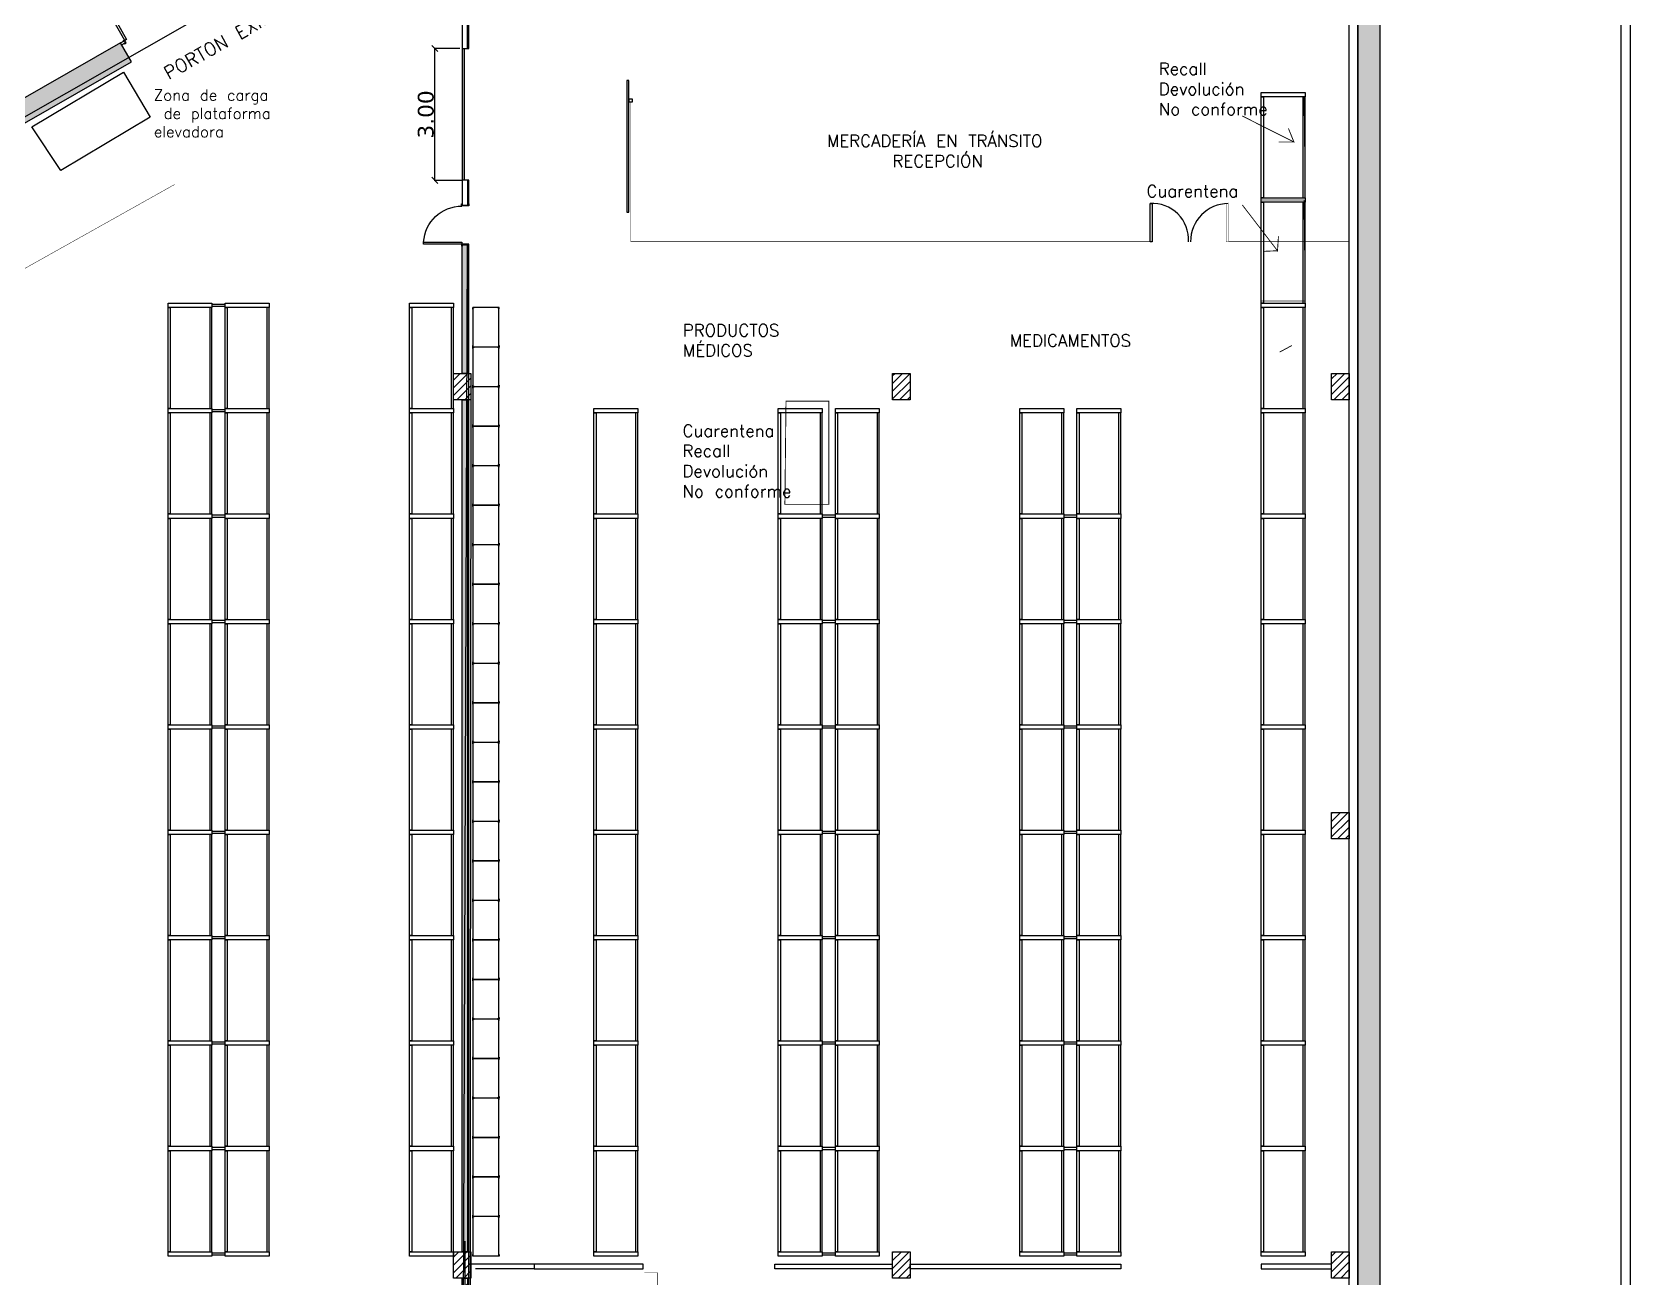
# Model space of a CAD drawing. Header units: millimetres. Extents: x 403 to 619, y 594 to 709.
# Drawn here: x 462.98 to 499.38, y 634.62 to 663 of the extents above; entities that cross this region are included whole.
import ezdxf

# ---------------------------------------------------------------- set-up
doc = ezdxf.new("R2010")
doc.units = ezdxf.units.MM
for name, color, linetype in [('BASTIDOR', 5, 'Continuous'), ('Carpinterias', 5, 'Continuous'), ('COTAS', 6, 'Continuous'), ('Hatch', 252, 'Continuous'), ('Hatch ANMAT', 252, 'Continuous'), ('HATCH MINISTERIO', 252, 'Continuous'), ('LARGUERO', 30, 'Continuous'), ('Parantes', 1, 'Continuous'), ('PUNTERA', 252, 'Continuous'), ('Rejas', 3, 'Continuous'), ('Texto ANMAT', 141, 'Continuous'), ('UB', 1, 'Continuous')]:
    doc.layers.add(name, color=color, linetype=linetype)
doc.layers.add('Muros', color=1, linetype='Continuous', lineweight=25)
doc.styles.add('ARIAL', font='verdana.ttf')
doc.styles.get("Standard").update_dxf_attribs({"font": 'txt.shx'})
doc.dimstyles.new('200', dxfattribs={"dimscale": 0.2, "dimtxt": 1.8, "dimasz": 0.7, "dimexe": 0, "dimexo": 0.1, "dimgap": 0.08, "dimtad": 1, "dimzin": 5, "dimdsep": 46, "dimtxsty": 'ARIAL', "dimblk": 'OBLIQUE', "dimcen": -0.2, "dimdle": 0.05, "dimclrd": 1, "dimclre": 252, "dimclrt": 1, "dimadec": 3, "dimazin": 0, "dimtfac": 1, "dimtix": 1, "dimtmove": 2, "dimatfit": 3, "dimldrblk": 'NONE', "dimfxl": 0, "dimtolj": 1, "dimtzin": 5, "dimlwd": -1, "dimarcsym": 0})

# ---------------------------------------------------------------- blocks, each defined once
blk = doc.blocks.new('A$C3E6B7836')
h = blk.add_hatch()
h.set_pattern_fill('ANSI31', color=256, style=0)
h.set_pattern_definition([(45, (-13.37838, -34.88476), (-0.08838835, 0.08838835), [])])
h.paths.add_polyline_path([(-0.2, -0.3), (-0.2, 0.3), (0.2, 0.3), (0.2, -0.3)])
blk.add_lwpolyline([(-0.2, -0.3), (-0.2, 0.3), (0.2, 0.3), (0.2, -0.3), (-0.2, -0.3)])
blk = doc.blocks.new('A$C66EF1AA0')
at = {"color": 1}
for points in [[(-0.01, 0), (-0.01, 0.87), (-0.06, 0.87), (-0.06, 0), (-0.01, 0)], [(-0.9, -0.15), (-0.93, -0.15), (-0.93, -0.16), (-0.89, -0.16), (-0.89, 0.01), (-0.93, 0.01), (-0.93, 0), (-0.9, 0), (-0.9, -0.15)], [(0, -0.15), (0.03, -0.15), (0.03, -0.16), (-0.01, -0.16), (-0.01, 0.01), (0.03, 0.01), (0.03, 0), (0, 0), (0, -0.15)]]:
    blk.add_lwpolyline(points, dxfattribs=at)
blk.add_arc((-0.01, 0), 0.871, 93.2892, 180, dxfattribs=at)
blk = doc.blocks.new('A$C258F5DB7')
at = {"color": 1}
for points in [[(-0.9, 0), (-0.93, 0), (-0.93, 0.01), (-0.89, 0.01), (-0.89, -0.06), (-0.93, -0.06), (-0.93, -0.05), (-0.9, -0.05), (-0.9, 0)], [(0, 0), (0.03, 0), (0.03, 0.01), (-0.01, 0.01), (-0.01, -0.06), (0.03, -0.06), (0.03, -0.05), (0, -0.05), (0, 0)], [(-0.01, -0.05), (-0.01, -0.92), (-0.06, -0.92), (-0.06, -0.05), (-0.01, -0.05)]]:
    blk.add_lwpolyline(points, dxfattribs=at)
blk.add_arc((-0.01, -0.05), 0.871, 180, 266.7108, dxfattribs=at)
blk = doc.blocks.new('A$C158D03BC')
at = {"layer": 'Parantes'}
for points in [[(0, 0.9), (0.0335, 0.9), (0.0335, 0.898), (0.002, 0.898), (0.002, 0.8675), (0, 0.8675), (0, 0.9)], [(0.6, 0.9), (0.6, 0.8665), (0.598, 0.8665), (0.598, 0.898), (0.5675, 0.898), (0.5675, 0.9), (0.6, 0.9)], [(0, 0), (0.0335, 0), (0.0335, 0.002), (0.002, 0.002), (0.002, 0.0325), (0, 0.0325), (0, 0)], [(0.6, 0), (0.6, 0.0335), (0.598, 0.0335), (0.598, 0.002), (0.5675, 0.002), (0.5675, 0), (0.6, 0)]]:
    blk.add_lwpolyline(points, dxfattribs=at)
blk = doc.blocks.new('_OBLIQUE')
at = {"color": 0, "linetype": 'ByBlock', "ltscale": 0.05}
blk.add_line((-0.5, -0.5), (0.5, 0.5), dxfattribs=at)
blk = doc.blocks.new('*D87')
at = {"layer": 'COTAS', "color": 252, "lineweight": -2}
for p, q in [((445.256214, 635.903464), (445.256214, 634.422977)), ((472.836214, 635.463464), (472.836214, 634.422977))]:
    blk.add_line(p, q, dxfattribs=at)
at = {"layer": 'COTAS', "color": 1}
blk.add_line((445.246214, 634.422977), (472.846214, 634.422977), dxfattribs=at)
at = {"layer": 'Defpoints', "color": 0}
for p in [(445.256214, 635.923464), (472.836214, 635.483464), (472.836214, 634.422977)]:
    blk.add_point(p, dxfattribs=at)
at = {"layer": 'COTAS', "color": 1, "xscale": 0.14, "yscale": 0.14, "zscale": 0.14, "rotation": 180}
blk.add_blockref('_OBLIQUE', (445.256214, 634.422977), dxfattribs=at)
at = {"layer": 'COTAS', "color": 1, "xscale": 0.14, "yscale": 0.14, "zscale": 0.14}
blk.add_blockref('_OBLIQUE', (472.836214, 634.422977), dxfattribs=at)
at = {"layer": 'COTAS', "color": 1, "insert": (458.594223, 634.190968), "char_height": 0.36, "attachment_point": 5, "style": 'ARIAL'}
blk.add_mtext('\\A1;27.58', dxfattribs=at)
blk = doc.blocks.new('_None')
blk = doc.blocks.new('*D96')
at = {"layer": 'COTAS', "color": 1}
blk.add_line((472.152076, 659.606676), (472.152076, 662.630915), dxfattribs=at)
at = {"layer": 'COTAS', "color": 252, "lineweight": -2}
for p, q in [((472.721214, 662.620915), (472.152076, 662.620915)), ((472.756214, 659.616676), (472.152076, 659.616676))]:
    blk.add_line(p, q, dxfattribs=at)
at = {"layer": 'Defpoints', "color": 0}
for p in [(472.152076, 662.620915), (472.741214, 662.620915), (472.776214, 659.616676)]:
    blk.add_point(p, dxfattribs=at)
at = {"layer": 'COTAS', "color": 1, "xscale": 0.14, "yscale": 0.14, "zscale": 0.14}
for p, rotation in [((472.152076, 662.620915), 90), ((472.152076, 659.616676), 270)]:
    blk.add_blockref('_OBLIQUE', p, dxfattribs=dict(at, rotation=rotation))
at = {"layer": 'COTAS', "color": 1, "insert": (471.948516, 661.118796), "char_height": 0.36, "attachment_point": 5, "rotation": 90, "style": 'ARIAL'}
blk.add_mtext('\\A1;3.00', dxfattribs=at)

msp = doc.modelspace()

# ---------------------------------------------------------------- hatches: boundary and pattern name
at = {"layer": 'Hatch'}
h = msp.add_hatch(color=256, dxfattribs=at)
h.dxf.hatch_style = 1
h.paths.add_polyline_path([(490.276214, 603.920915), (490.276214, 604.420915), (493.176214, 604.420915), (493.176214, 672.520915), (490.559903, 672.520915), (490.559903, 673.020915), (493.676214, 673.020915), (493.676214, 603.920915)])
at = {"layer": 'HATCH MINISTERIO', "ltscale": 0.01}
msp.add_hatch(color=256, dxfattribs=at).paths.add_polyline_path([(472.776214, 662.620915), (472.826214, 662.620915), (472.826214, 659.620915), (472.776214, 659.620915)])
at = {"layer": 'Muros'}
for points in [[(472.776214, 655.220915), (472.776214, 658.120915), (472.896214, 658.120915), (472.896214, 655.220915)], [(472.776214, 635.220915), (472.776214, 654.620915), (472.896214, 654.620915), (472.896214, 635.220915)]]:
    msp.add_hatch(color=256, dxfattribs=at).paths.add_polyline_path(points)
at = {"layer": 'PUNTERA'}
h = msp.add_hatch(color=252, dxfattribs=at)
h.dxf.hatch_style = 1
h.paths.add_polyline_path([(434.676214, 634.920915), (434.676214, 644.803393), (465.242101, 662.314786), (464.993686, 662.748392), (434.576214, 645.322026), (434.576214, 634.920915)])

# ---------------------------------------------------------------- linework, layer by layer
at = {"color": 2}
for p, q in [((499.376214, 693.333486), (499.376214, 594.220915)), ((499.176214, 594.420915), (499.176214, 692.990915))]:
    msp.add_line(p, q, dxfattribs=at)
for p, q in [((464.993686, 662.748392), (465.089476, 662.802467)), ((465.018265, 662.70485), (465.114056, 662.758926))]:
    msp.add_line(p, q)
at = {"color": 1}
msp.add_line((492.776214, 634.620915), (492.576214, 634.620915), dxfattribs=at)
for points in [[(490.559903, 673.020915), (493.676214, 673.020915), (493.676214, 603.920915), (490.276214, 603.920915), (490.276214, 604.420915)], [(490.276214, 603.920915), (490.276214, 604.420915), (493.176214, 604.420915), (493.176214, 672.520915), (490.559903, 672.520915), (490.559903, 673.020915), (493.676214, 673.020915), (493.676214, 603.920915), (490.276214, 603.920915), (490.276214, 604.420915)], [(493.176214, 672.520915), (493.176214, 604.420915), (490.276214, 604.420915), (490.276214, 604.620915), (492.976214, 604.620915), (492.976214, 672.320915)], [(434.676214, 634.920915), (434.676214, 644.803393), (465.242101, 662.314786), (464.996435, 662.749967), (434.576214, 645.322026), (434.576214, 634.920915)], [(474.421813, 634.93296), (472.976214, 634.93296), (472.976214, 634.83296)], [(474.421813, 634.83296), (473.076214, 634.83296)], [(474.414375, 634.83296), (476.895267, 634.833052), (476.895267, 634.933052), (474.414375, 634.93296)], [(474.421813, 634.83296), (474.421813, 634.93296)], [(482.576214, 634.83296), (479.895271, 634.83296), (479.895271, 634.93296), (482.576214, 634.93296)], [(487.776214, 634.83296), (482.976214, 634.83296), (482.976214, 634.93296), (487.776214, 634.93296)], [(482.976214, 634.83296), (482.976214, 634.93296)], [(487.776214, 634.93296), (487.776214, 634.83296)], [(490.976214, 634.83296), (492.576214, 634.83296), (492.576214, 634.93296), (490.976214, 634.93296)], [(490.976214, 634.93296), (490.976214, 634.83296)]]:
    msp.add_lwpolyline(points)
for points in [[(434.676214, 634.920915), (434.676214, 644.803393), (465.242101, 662.314786), (464.993686, 662.748392), (434.576214, 645.322026), (434.576214, 634.920915)], [(488.494778, 658.220915), (488.444778, 658.220915), (488.444778, 659.090915), (488.494778, 659.090915)]]:
    msp.add_lwpolyline(points, close=True)
msp.add_lwpolyline([(462.976214, 660.839765), (465.05778, 662.08123), (465.667134, 661.059527), (463.636377, 659.838633), (462.976214, 660.839765)], dxfattribs=at)
at = {"ltscale": 0.01, "const_width": 0.02}
for points in [[(490.542946, 661.083548), (491.720344, 660.490843), (491.596448, 660.798607)], [(491.720344, 660.490843), (491.36955, 660.490843)], [(490.542946, 659.06054), (491.346155, 658.01535), (491.368197, 658.346383)], [(491.346155, 658.01535), (491.030223, 658.000637)], [(491.675904, 655.858599), (491.397705, 655.708153)]]:
    msp.add_lwpolyline(points, dxfattribs=at)
at = {"layer": 'BASTIDOR'}
for points in [[(491.976214, 661.620915), (491.976214, 661.520915), (490.976214, 661.520915), (490.976214, 661.620915)], [(491.976214, 661.620915), (491.976214, 661.520915), (490.976214, 661.520915), (490.976214, 661.620915)], [(491.976214, 661.620915), (491.976214, 661.520915), (490.976214, 661.520915), (490.976214, 661.620915)], [(491.976214, 659.220915), (491.976214, 659.120915), (490.976214, 659.120915), (490.976214, 659.220915)], [(467.076214, 656.820915), (467.076214, 656.720915), (466.076214, 656.720915), (466.076214, 656.820915)], [(468.376214, 656.820915), (468.376214, 656.720915), (467.376214, 656.720915), (467.376214, 656.820915)], [(472.576214, 656.820915), (472.576214, 656.720915), (471.576214, 656.720915), (471.576214, 656.820915)], [(491.976214, 656.820915), (491.976214, 656.720915), (490.976214, 656.720915), (490.976214, 656.820915)], [(467.076214, 654.420915), (467.076214, 654.320915), (466.076214, 654.320915), (466.076214, 654.420915)], [(468.376214, 654.420915), (468.376214, 654.320915), (467.376214, 654.320915), (467.376214, 654.420915)], [(472.576214, 654.420915), (472.576214, 654.320915), (471.576214, 654.320915), (471.576214, 654.420915)], [(472.576214, 654.420915), (472.576214, 654.320915), (471.576214, 654.320915), (471.576214, 654.420915)], [(476.776214, 654.420915), (476.776214, 654.320915), (475.776214, 654.320915), (475.776214, 654.420915)], [(476.776214, 654.420915), (476.776214, 654.320915), (475.776214, 654.320915), (475.776214, 654.420915)], [(476.776214, 654.420915), (476.776214, 654.320915), (475.776214, 654.320915), (475.776214, 654.420915)], [(480.976214, 654.420915), (480.976214, 654.320915), (479.976214, 654.320915), (479.976214, 654.420915)], [(480.976214, 654.420915), (480.976214, 654.320915), (479.976214, 654.320915), (479.976214, 654.420915)], [(480.976214, 654.420915), (480.976214, 654.320915), (479.976214, 654.320915), (479.976214, 654.420915)], [(482.276214, 654.420915), (482.276214, 654.320915), (481.276214, 654.320915), (481.276214, 654.420915)], [(482.276214, 654.420915), (482.276214, 654.320915), (481.276214, 654.320915), (481.276214, 654.420915)], [(482.276214, 654.420915), (482.276214, 654.320915), (481.276214, 654.320915), (481.276214, 654.420915)], [(486.476214, 654.420915), (486.476214, 654.320915), (485.476214, 654.320915), (485.476214, 654.420915)], [(486.476214, 654.420915), (486.476214, 654.320915), (485.476214, 654.320915), (485.476214, 654.420915)], [(486.476214, 654.420915), (486.476214, 654.320915), (485.476214, 654.320915), (485.476214, 654.420915)], [(487.776214, 654.420915), (487.776214, 654.320915), (486.776214, 654.320915), (486.776214, 654.420915)], [(487.776214, 654.420915), (487.776214, 654.320915), (486.776214, 654.320915), (486.776214, 654.420915)], [(487.776214, 654.420915), (487.776214, 654.320915), (486.776214, 654.320915), (486.776214, 654.420915)], [(491.976214, 654.420915), (491.976214, 654.320915), (490.976214, 654.320915), (490.976214, 654.420915)], [(491.976214, 654.420915), (491.976214, 654.320915), (490.976214, 654.320915), (490.976214, 654.420915)], [(491.976214, 654.420915), (491.976214, 654.320915), (490.976214, 654.320915), (490.976214, 654.420915)], [(491.976214, 654.420915), (491.976214, 654.320915), (490.976214, 654.320915), (490.976214, 654.420915)], [(467.076214, 652.020915), (467.076214, 651.920915), (466.076214, 651.920915), (466.076214, 652.020915)], [(468.376214, 652.020915), (468.376214, 651.920915), (467.376214, 651.920915), (467.376214, 652.020915)], [(472.576214, 652.020915), (472.576214, 651.920915), (471.576214, 651.920915), (471.576214, 652.020915)], [(476.776214, 652.020915), (476.776214, 651.920915), (475.776214, 651.920915), (475.776214, 652.020915)], [(480.976214, 652.020915), (480.976214, 651.920915), (479.976214, 651.920915), (479.976214, 652.020915)], [(482.276214, 652.020915), (482.276214, 651.920915), (481.276214, 651.920915), (481.276214, 652.020915)], [(486.476214, 652.020915), (486.476214, 651.920915), (485.476214, 651.920915), (485.476214, 652.020915)], [(487.776214, 652.020915), (487.776214, 651.920915), (486.776214, 651.920915), (486.776214, 652.020915)], [(491.976214, 652.020915), (491.976214, 651.920915), (490.976214, 651.920915), (490.976214, 652.020915)], [(467.076214, 649.620915), (467.076214, 649.520915), (466.076214, 649.520915), (466.076214, 649.620915)], [(468.376214, 649.620915), (468.376214, 649.520915), (467.376214, 649.520915), (467.376214, 649.620915)], [(472.576214, 649.620915), (472.576214, 649.520915), (471.576214, 649.520915), (471.576214, 649.620915)], [(476.776214, 649.620915), (476.776214, 649.520915), (475.776214, 649.520915), (475.776214, 649.620915)], [(480.976214, 649.620915), (480.976214, 649.520915), (479.976214, 649.520915), (479.976214, 649.620915)], [(482.276214, 649.620915), (482.276214, 649.520915), (481.276214, 649.520915), (481.276214, 649.620915)], [(486.476214, 649.620915), (486.476214, 649.520915), (485.476214, 649.520915), (485.476214, 649.620915)], [(487.776214, 649.620915), (487.776214, 649.520915), (486.776214, 649.520915), (486.776214, 649.620915)], [(491.976214, 649.620915), (491.976214, 649.520915), (490.976214, 649.520915), (490.976214, 649.620915)], [(467.076214, 647.220915), (467.076214, 647.120915), (466.076214, 647.120915), (466.076214, 647.220915)], [(468.376214, 647.220915), (468.376214, 647.120915), (467.376214, 647.120915), (467.376214, 647.220915)], [(472.576214, 647.220915), (472.576214, 647.120915), (471.576214, 647.120915), (471.576214, 647.220915)], [(476.776214, 647.220915), (476.776214, 647.120915), (475.776214, 647.120915), (475.776214, 647.220915)], [(480.976214, 647.220915), (480.976214, 647.120915), (479.976214, 647.120915), (479.976214, 647.220915)], [(482.276214, 647.220915), (482.276214, 647.120915), (481.276214, 647.120915), (481.276214, 647.220915)], [(486.476214, 647.220915), (486.476214, 647.120915), (485.476214, 647.120915), (485.476214, 647.220915)], [(487.776214, 647.220915), (487.776214, 647.120915), (486.776214, 647.120915), (486.776214, 647.220915)], [(491.976214, 647.220915), (491.976214, 647.120915), (490.976214, 647.120915), (490.976214, 647.220915)], [(467.076214, 644.820915), (467.076214, 644.720915), (466.076214, 644.720915), (466.076214, 644.820915)], [(468.376214, 644.820915), (468.376214, 644.720915), (467.376214, 644.720915), (467.376214, 644.820915)], [(472.576214, 644.820915), (472.576214, 644.720915), (471.576214, 644.720915), (471.576214, 644.820915)], [(476.776214, 644.820915), (476.776214, 644.720915), (475.776214, 644.720915), (475.776214, 644.820915)], [(480.976214, 644.820915), (480.976214, 644.720915), (479.976214, 644.720915), (479.976214, 644.820915)], [(482.276214, 644.820915), (482.276214, 644.720915), (481.276214, 644.720915), (481.276214, 644.820915)], [(486.476214, 644.820915), (486.476214, 644.720915), (485.476214, 644.720915), (485.476214, 644.820915)], [(487.776214, 644.820915), (487.776214, 644.720915), (486.776214, 644.720915), (486.776214, 644.820915)], [(491.976214, 644.820915), (491.976214, 644.720915), (490.976214, 644.720915), (490.976214, 644.820915)], [(467.076214, 642.420915), (467.076214, 642.320915), (466.076214, 642.320915), (466.076214, 642.420915)], [(468.376214, 642.420915), (468.376214, 642.320915), (467.376214, 642.320915), (467.376214, 642.420915)], [(472.576214, 642.420915), (472.576214, 642.320915), (471.576214, 642.320915), (471.576214, 642.420915)], [(476.776214, 642.420915), (476.776214, 642.320915), (475.776214, 642.320915), (475.776214, 642.420915)], [(480.976214, 642.420915), (480.976214, 642.320915), (479.976214, 642.320915), (479.976214, 642.420915)], [(482.276214, 642.420915), (482.276214, 642.320915), (481.276214, 642.320915), (481.276214, 642.420915)], [(486.476214, 642.420915), (486.476214, 642.320915), (485.476214, 642.320915), (485.476214, 642.420915)], [(487.776214, 642.420915), (487.776214, 642.320915), (486.776214, 642.320915), (486.776214, 642.420915)], [(491.976214, 642.420915), (491.976214, 642.320915), (490.976214, 642.320915), (490.976214, 642.420915)], [(467.076214, 640.020915), (467.076214, 639.920915), (466.076214, 639.920915), (466.076214, 640.020915)], [(468.376214, 640.020915), (468.376214, 639.920915), (467.376214, 639.920915), (467.376214, 640.020915)], [(472.576214, 640.020915), (472.576214, 639.920915), (471.576214, 639.920915), (471.576214, 640.020915)], [(476.776214, 640.020915), (476.776214, 639.920915), (475.776214, 639.920915), (475.776214, 640.020915)], [(480.976214, 640.020915), (480.976214, 639.920915), (479.976214, 639.920915), (479.976214, 640.020915)], [(482.276214, 640.020915), (482.276214, 639.920915), (481.276214, 639.920915), (481.276214, 640.020915)], [(486.476214, 640.020915), (486.476214, 639.920915), (485.476214, 639.920915), (485.476214, 640.020915)], [(487.776214, 640.020915), (487.776214, 639.920915), (486.776214, 639.920915), (486.776214, 640.020915)], [(491.976214, 640.020915), (491.976214, 639.920915), (490.976214, 639.920915), (490.976214, 640.020915)], [(467.076214, 637.620915), (467.076214, 637.520915), (466.076214, 637.520915), (466.076214, 637.620915)], [(468.376214, 637.620915), (468.376214, 637.520915), (467.376214, 637.520915), (467.376214, 637.620915)], [(472.576214, 637.620915), (472.576214, 637.520915), (471.576214, 637.520915), (471.576214, 637.620915)], [(476.776214, 637.620915), (476.776214, 637.520915), (475.776214, 637.520915), (475.776214, 637.620915)], [(480.976214, 637.620915), (480.976214, 637.520915), (479.976214, 637.520915), (479.976214, 637.620915)], [(482.276214, 637.620915), (482.276214, 637.520915), (481.276214, 637.520915), (481.276214, 637.620915)], [(486.476214, 637.620915), (486.476214, 637.520915), (485.476214, 637.520915), (485.476214, 637.620915)], [(487.776214, 637.620915), (487.776214, 637.520915), (486.776214, 637.520915), (486.776214, 637.620915)], [(491.976214, 637.620915), (491.976214, 637.520915), (490.976214, 637.520915), (490.976214, 637.620915)], [(467.076214, 635.220915), (467.076214, 635.120915), (466.076214, 635.120915), (466.076214, 635.220915)], [(468.376214, 635.220915), (468.376214, 635.120915), (467.376214, 635.120915), (467.376214, 635.220915)], [(472.576214, 635.220915), (472.576214, 635.120915), (471.576214, 635.120915), (471.576214, 635.220915)], [(476.776214, 635.220915), (476.776214, 635.120915), (475.776214, 635.120915), (475.776214, 635.220915)], [(480.976214, 635.220915), (480.976214, 635.120915), (479.976214, 635.120915), (479.976214, 635.220915)], [(482.276214, 635.220915), (482.276214, 635.120915), (481.276214, 635.120915), (481.276214, 635.220915)], [(486.476214, 635.220915), (486.476214, 635.120915), (485.476214, 635.120915), (485.476214, 635.220915)], [(487.776214, 635.220915), (487.776214, 635.120915), (486.776214, 635.120915), (486.776214, 635.220915)], [(491.976214, 635.220915), (491.976214, 635.120915), (490.976214, 635.120915), (490.976214, 635.220915)]]:
    msp.add_lwpolyline(points, close=True, dxfattribs=at)
at = {"layer": 'Carpinterias', "color": 5}
for points in [[(472.776214, 662.620915), (472.926214, 662.620915)], [(472.926214, 659.620915), (472.776214, 659.620915)]]:
    msp.add_lwpolyline(points, dxfattribs=at)
at = {"layer": 'Hatch ANMAT'}
msp.add_lwpolyline([(472.974977, 655.220915), (472.926214, 604.640915), (419.426214, 604.640915), (419.426214, 636.871772), (441.714009, 649.349831), (445.177055, 651.044635), (445.325688, 651.093718), (472.986214, 666.877589), (472.986214, 666.877589), (472.986214, 666.877589)], dxfattribs=at)
at = {"layer": 'Hatch ANMAT', "ltscale": 0.01}
for points in [[(472.926214, 662.620915), (472.926214, 666.843351), (472.926214, 666.843718)], [(472.926214, 659.040915), (472.926214, 659.620915)], [(472.892464, 658.160915), (472.726214, 615.389984), (472.726214, 615.389984), (472.726214, 615.689984), (472.926214, 615.689984), (472.926214, 658.160915)]]:
    msp.add_lwpolyline(points, dxfattribs=at)
at = {"layer": 'HATCH MINISTERIO', "ltscale": 0.01}
for p, q in [((472.776214, 664.620915), (472.776214, 662.620915)), ((472.896214, 662.620915), (472.896214, 664.620915)), ((472.776214, 662.620915), (472.776214, 659.620915)), ((472.826214, 659.620915), (472.826214, 662.620915)), ((472.776214, 659.620915), (472.776214, 659.040915)), ((472.896214, 659.620915), (472.896214, 659.050915)), ((472.776214, 658.160915), (472.776214, 658.116676))]:
    msp.add_line(p, q, dxfattribs=at)
at = {"layer": 'HATCH MINISTERIO', "ltscale": 0.01, "const_width": 0.01}
msp.add_lwpolyline([(466.017502, 604.640915), (419.426214, 604.640915), (419.426214, 636.871772), (441.714009, 649.349831), (445.177055, 651.044635), (445.383874, 647.844521), (466.226214, 659.524106), (466.226214, 659.524106), (466.226214, 659.524106)], dxfattribs=at)
at = {"layer": 'LARGUERO'}
for points in [[(491.026214, 661.520915), (491.026214, 659.220915), (490.976214, 659.220915), (490.976214, 661.520915)], [(491.926214, 661.520915), (491.926214, 659.220915), (491.976214, 659.220915), (491.976214, 661.520915)], [(491.026214, 659.120915), (491.026214, 656.820915), (490.976214, 656.820915), (490.976214, 659.120915)], [(491.926214, 659.120915), (491.926214, 656.820915), (491.976214, 656.820915), (491.976214, 659.120915)], [(466.126214, 656.720915), (466.126214, 654.420915), (466.076214, 654.420915), (466.076214, 656.720915)], [(467.026214, 656.720915), (467.026214, 654.420915), (467.076214, 654.420915), (467.076214, 656.720915)], [(467.426214, 656.720915), (467.426214, 654.420915), (467.376214, 654.420915), (467.376214, 656.720915)], [(468.326214, 656.720915), (468.326214, 654.420915), (468.376214, 654.420915), (468.376214, 656.720915)], [(471.626214, 656.720915), (471.626214, 654.420915), (471.576214, 654.420915), (471.576214, 656.720915)], [(472.526214, 656.720915), (472.526214, 654.420915), (472.576214, 654.420915), (472.576214, 656.720915)], [(491.026214, 656.720915), (491.026214, 654.420915), (490.976214, 654.420915), (490.976214, 656.720915)], [(491.926214, 656.720915), (491.926214, 654.420915), (491.976214, 654.420915), (491.976214, 656.720915)], [(466.126214, 654.320915), (466.126214, 652.020915), (466.076214, 652.020915), (466.076214, 654.320915)], [(467.026214, 654.320915), (467.026214, 652.020915), (467.076214, 652.020915), (467.076214, 654.320915)], [(467.426214, 654.320915), (467.426214, 652.020915), (467.376214, 652.020915), (467.376214, 654.320915)], [(468.326214, 654.320915), (468.326214, 652.020915), (468.376214, 652.020915), (468.376214, 654.320915)], [(471.626214, 654.320915), (471.626214, 652.020915), (471.576214, 652.020915), (471.576214, 654.320915)], [(472.526214, 654.320915), (472.526214, 652.020915), (472.576214, 652.020915), (472.576214, 654.320915)], [(475.826214, 654.320915), (475.826214, 652.020915), (475.776214, 652.020915), (475.776214, 654.320915)], [(476.726214, 654.320915), (476.726214, 652.020915), (476.776214, 652.020915), (476.776214, 654.320915)], [(480.026214, 654.320915), (480.026214, 652.020915), (479.976214, 652.020915), (479.976214, 654.320915)], [(480.926214, 654.320915), (480.926214, 652.020915), (480.976214, 652.020915), (480.976214, 654.320915)], [(481.326214, 654.320915), (481.326214, 652.020915), (481.276214, 652.020915), (481.276214, 654.320915)], [(482.226214, 654.320915), (482.226214, 652.020915), (482.276214, 652.020915), (482.276214, 654.320915)], [(485.526214, 654.320915), (485.526214, 652.020915), (485.476214, 652.020915), (485.476214, 654.320915)], [(486.426214, 654.320915), (486.426214, 652.020915), (486.476214, 652.020915), (486.476214, 654.320915)], [(486.826214, 654.320915), (486.826214, 652.020915), (486.776214, 652.020915), (486.776214, 654.320915)], [(487.726214, 654.320915), (487.726214, 652.020915), (487.776214, 652.020915), (487.776214, 654.320915)], [(491.026214, 654.320915), (491.026214, 652.020915), (490.976214, 652.020915), (490.976214, 654.320915)], [(491.926214, 654.320915), (491.926214, 652.020915), (491.976214, 652.020915), (491.976214, 654.320915)], [(466.126214, 651.920915), (466.126214, 649.620915), (466.076214, 649.620915), (466.076214, 651.920915)], [(467.026214, 651.920915), (467.026214, 649.620915), (467.076214, 649.620915), (467.076214, 651.920915)], [(467.426214, 651.920915), (467.426214, 649.620915), (467.376214, 649.620915), (467.376214, 651.920915)], [(468.326214, 651.920915), (468.326214, 649.620915), (468.376214, 649.620915), (468.376214, 651.920915)], [(471.626214, 651.920915), (471.626214, 649.620915), (471.576214, 649.620915), (471.576214, 651.920915)], [(472.526214, 651.920915), (472.526214, 649.620915), (472.576214, 649.620915), (472.576214, 651.920915)], [(475.826214, 651.920915), (475.826214, 649.620915), (475.776214, 649.620915), (475.776214, 651.920915)], [(476.726214, 651.920915), (476.726214, 649.620915), (476.776214, 649.620915), (476.776214, 651.920915)], [(480.026214, 651.920915), (480.026214, 649.620915), (479.976214, 649.620915), (479.976214, 651.920915)], [(480.926214, 651.920915), (480.926214, 649.620915), (480.976214, 649.620915), (480.976214, 651.920915)], [(481.326214, 651.920915), (481.326214, 649.620915), (481.276214, 649.620915), (481.276214, 651.920915)], [(482.226214, 651.920915), (482.226214, 649.620915), (482.276214, 649.620915), (482.276214, 651.920915)], [(485.526214, 651.920915), (485.526214, 649.620915), (485.476214, 649.620915), (485.476214, 651.920915)], [(486.426214, 651.920915), (486.426214, 649.620915), (486.476214, 649.620915), (486.476214, 651.920915)], [(486.826214, 651.920915), (486.826214, 649.620915), (486.776214, 649.620915), (486.776214, 651.920915)], [(487.726214, 651.920915), (487.726214, 649.620915), (487.776214, 649.620915), (487.776214, 651.920915)], [(491.026214, 651.920915), (491.026214, 649.620915), (490.976214, 649.620915), (490.976214, 651.920915)], [(491.926214, 651.920915), (491.926214, 649.620915), (491.976214, 649.620915), (491.976214, 651.920915)], [(466.126214, 649.520915), (466.126214, 647.220915), (466.076214, 647.220915), (466.076214, 649.520915)], [(467.026214, 649.520915), (467.026214, 647.220915), (467.076214, 647.220915), (467.076214, 649.520915)], [(467.426214, 649.520915), (467.426214, 647.220915), (467.376214, 647.220915), (467.376214, 649.520915)], [(468.326214, 649.520915), (468.326214, 647.220915), (468.376214, 647.220915), (468.376214, 649.520915)], [(471.626214, 649.520915), (471.626214, 647.220915), (471.576214, 647.220915), (471.576214, 649.520915)], [(472.526214, 649.520915), (472.526214, 647.220915), (472.576214, 647.220915), (472.576214, 649.520915)], [(475.826214, 649.520915), (475.826214, 647.220915), (475.776214, 647.220915), (475.776214, 649.520915)], [(476.726214, 649.520915), (476.726214, 647.220915), (476.776214, 647.220915), (476.776214, 649.520915)], [(480.026214, 649.520915), (480.026214, 647.220915), (479.976214, 647.220915), (479.976214, 649.520915)], [(480.926214, 649.520915), (480.926214, 647.220915), (480.976214, 647.220915), (480.976214, 649.520915)], [(481.326214, 649.520915), (481.326214, 647.220915), (481.276214, 647.220915), (481.276214, 649.520915)], [(482.226214, 649.520915), (482.226214, 647.220915), (482.276214, 647.220915), (482.276214, 649.520915)], [(485.526214, 649.520915), (485.526214, 647.220915), (485.476214, 647.220915), (485.476214, 649.520915)], [(486.426214, 649.520915), (486.426214, 647.220915), (486.476214, 647.220915), (486.476214, 649.520915)], [(486.826214, 649.520915), (486.826214, 647.220915), (486.776214, 647.220915), (486.776214, 649.520915)], [(487.726214, 649.520915), (487.726214, 647.220915), (487.776214, 647.220915), (487.776214, 649.520915)], [(491.026214, 649.520915), (491.026214, 647.220915), (490.976214, 647.220915), (490.976214, 649.520915)], [(491.926214, 649.520915), (491.926214, 647.220915), (491.976214, 647.220915), (491.976214, 649.520915)], [(466.126214, 647.120915), (466.126214, 644.820915), (466.076214, 644.820915), (466.076214, 647.120915)], [(467.026214, 647.120915), (467.026214, 644.820915), (467.076214, 644.820915), (467.076214, 647.120915)], [(467.426214, 647.120915), (467.426214, 644.820915), (467.376214, 644.820915), (467.376214, 647.120915)], [(468.326214, 647.120915), (468.326214, 644.820915), (468.376214, 644.820915), (468.376214, 647.120915)], [(471.626214, 647.120915), (471.626214, 644.820915), (471.576214, 644.820915), (471.576214, 647.120915)], [(472.526214, 647.120915), (472.526214, 644.820915), (472.576214, 644.820915), (472.576214, 647.120915)], [(475.826214, 647.120915), (475.826214, 644.820915), (475.776214, 644.820915), (475.776214, 647.120915)], [(476.726214, 647.120915), (476.726214, 644.820915), (476.776214, 644.820915), (476.776214, 647.120915)], [(480.026214, 647.120915), (480.026214, 644.820915), (479.976214, 644.820915), (479.976214, 647.120915)], [(480.926214, 647.120915), (480.926214, 644.820915), (480.976214, 644.820915), (480.976214, 647.120915)], [(481.326214, 647.120915), (481.326214, 644.820915), (481.276214, 644.820915), (481.276214, 647.120915)], [(482.226214, 647.120915), (482.226214, 644.820915), (482.276214, 644.820915), (482.276214, 647.120915)], [(485.526214, 647.120915), (485.526214, 644.820915), (485.476214, 644.820915), (485.476214, 647.120915)], [(486.426214, 647.120915), (486.426214, 644.820915), (486.476214, 644.820915), (486.476214, 647.120915)], [(486.826214, 647.120915), (486.826214, 644.820915), (486.776214, 644.820915), (486.776214, 647.120915)], [(487.726214, 647.120915), (487.726214, 644.820915), (487.776214, 644.820915), (487.776214, 647.120915)], [(491.026214, 647.120915), (491.026214, 644.820915), (490.976214, 644.820915), (490.976214, 647.120915)], [(491.926214, 647.120915), (491.926214, 644.820915), (491.976214, 644.820915), (491.976214, 647.120915)], [(466.126214, 644.720915), (466.126214, 642.420915), (466.076214, 642.420915), (466.076214, 644.720915)], [(467.026214, 644.720915), (467.026214, 642.420915), (467.076214, 642.420915), (467.076214, 644.720915)], [(467.426214, 644.720915), (467.426214, 642.420915), (467.376214, 642.420915), (467.376214, 644.720915)], [(468.326214, 644.720915), (468.326214, 642.420915), (468.376214, 642.420915), (468.376214, 644.720915)], [(471.626214, 644.720915), (471.626214, 642.420915), (471.576214, 642.420915), (471.576214, 644.720915)], [(472.526214, 644.720915), (472.526214, 642.420915), (472.576214, 642.420915), (472.576214, 644.720915)], [(475.826214, 644.720915), (475.826214, 642.420915), (475.776214, 642.420915), (475.776214, 644.720915)], [(476.726214, 644.720915), (476.726214, 642.420915), (476.776214, 642.420915), (476.776214, 644.720915)], [(480.026214, 644.720915), (480.026214, 642.420915), (479.976214, 642.420915), (479.976214, 644.720915)], [(480.926214, 644.720915), (480.926214, 642.420915), (480.976214, 642.420915), (480.976214, 644.720915)], [(481.326214, 644.720915), (481.326214, 642.420915), (481.276214, 642.420915), (481.276214, 644.720915)], [(482.226214, 644.720915), (482.226214, 642.420915), (482.276214, 642.420915), (482.276214, 644.720915)], [(485.526214, 644.720915), (485.526214, 642.420915), (485.476214, 642.420915), (485.476214, 644.720915)], [(486.426214, 644.720915), (486.426214, 642.420915), (486.476214, 642.420915), (486.476214, 644.720915)], [(486.826214, 644.720915), (486.826214, 642.420915), (486.776214, 642.420915), (486.776214, 644.720915)], [(487.726214, 644.720915), (487.726214, 642.420915), (487.776214, 642.420915), (487.776214, 644.720915)], [(491.026214, 644.720915), (491.026214, 642.420915), (490.976214, 642.420915), (490.976214, 644.720915)], [(491.926214, 644.720915), (491.926214, 642.420915), (491.976214, 642.420915), (491.976214, 644.720915)], [(466.126214, 642.320915), (466.126214, 640.020915), (466.076214, 640.020915), (466.076214, 642.320915)], [(467.026214, 642.320915), (467.026214, 640.020915), (467.076214, 640.020915), (467.076214, 642.320915)], [(467.426214, 642.320915), (467.426214, 640.020915), (467.376214, 640.020915), (467.376214, 642.320915)], [(468.326214, 642.320915), (468.326214, 640.020915), (468.376214, 640.020915), (468.376214, 642.320915)], [(471.626214, 642.320915), (471.626214, 640.020915), (471.576214, 640.020915), (471.576214, 642.320915)], [(472.526214, 642.320915), (472.526214, 640.020915), (472.576214, 640.020915), (472.576214, 642.320915)], [(475.826214, 642.320915), (475.826214, 640.020915), (475.776214, 640.020915), (475.776214, 642.320915)], [(476.726214, 642.320915), (476.726214, 640.020915), (476.776214, 640.020915), (476.776214, 642.320915)], [(480.026214, 642.320915), (480.026214, 640.020915), (479.976214, 640.020915), (479.976214, 642.320915)], [(480.926214, 642.320915), (480.926214, 640.020915), (480.976214, 640.020915), (480.976214, 642.320915)], [(481.326214, 642.320915), (481.326214, 640.020915), (481.276214, 640.020915), (481.276214, 642.320915)], [(482.226214, 642.320915), (482.226214, 640.020915), (482.276214, 640.020915), (482.276214, 642.320915)], [(485.526214, 642.320915), (485.526214, 640.020915), (485.476214, 640.020915), (485.476214, 642.320915)], [(486.426214, 642.320915), (486.426214, 640.020915), (486.476214, 640.020915), (486.476214, 642.320915)], [(486.826214, 642.320915), (486.826214, 640.020915), (486.776214, 640.020915), (486.776214, 642.320915)], [(487.726214, 642.320915), (487.726214, 640.020915), (487.776214, 640.020915), (487.776214, 642.320915)], [(491.026214, 642.320915), (491.026214, 640.020915), (490.976214, 640.020915), (490.976214, 642.320915)], [(491.926214, 642.320915), (491.926214, 640.020915), (491.976214, 640.020915), (491.976214, 642.320915)], [(466.126214, 639.920915), (466.126214, 637.620915), (466.076214, 637.620915), (466.076214, 639.920915)], [(467.026214, 639.920915), (467.026214, 637.620915), (467.076214, 637.620915), (467.076214, 639.920915)], [(467.426214, 639.920915), (467.426214, 637.620915), (467.376214, 637.620915), (467.376214, 639.920915)], [(468.326214, 639.920915), (468.326214, 637.620915), (468.376214, 637.620915), (468.376214, 639.920915)], [(471.626214, 639.920915), (471.626214, 637.620915), (471.576214, 637.620915), (471.576214, 639.920915)], [(472.526214, 639.920915), (472.526214, 637.620915), (472.576214, 637.620915), (472.576214, 639.920915)], [(475.826214, 639.920915), (475.826214, 637.620915), (475.776214, 637.620915), (475.776214, 639.920915)], [(476.726214, 639.920915), (476.726214, 637.620915), (476.776214, 637.620915), (476.776214, 639.920915)], [(480.026214, 639.920915), (480.026214, 637.620915), (479.976214, 637.620915), (479.976214, 639.920915)], [(480.926214, 639.920915), (480.926214, 637.620915), (480.976214, 637.620915), (480.976214, 639.920915)], [(481.326214, 639.920915), (481.326214, 637.620915), (481.276214, 637.620915), (481.276214, 639.920915)], [(482.226214, 639.920915), (482.226214, 637.620915), (482.276214, 637.620915), (482.276214, 639.920915)], [(485.526214, 639.920915), (485.526214, 637.620915), (485.476214, 637.620915), (485.476214, 639.920915)], [(486.426214, 639.920915), (486.426214, 637.620915), (486.476214, 637.620915), (486.476214, 639.920915)], [(486.826214, 639.920915), (486.826214, 637.620915), (486.776214, 637.620915), (486.776214, 639.920915)], [(487.726214, 639.920915), (487.726214, 637.620915), (487.776214, 637.620915), (487.776214, 639.920915)], [(491.026214, 639.920915), (491.026214, 637.620915), (490.976214, 637.620915), (490.976214, 639.920915)], [(491.926214, 639.920915), (491.926214, 637.620915), (491.976214, 637.620915), (491.976214, 639.920915)], [(466.126214, 637.520915), (466.126214, 635.220915), (466.076214, 635.220915), (466.076214, 637.520915)], [(467.026214, 637.520915), (467.026214, 635.220915), (467.076214, 635.220915), (467.076214, 637.520915)], [(467.426214, 637.520915), (467.426214, 635.220915), (467.376214, 635.220915), (467.376214, 637.520915)], [(468.326214, 637.520915), (468.326214, 635.220915), (468.376214, 635.220915), (468.376214, 637.520915)], [(471.626214, 637.520915), (471.626214, 635.220915), (471.576214, 635.220915), (471.576214, 637.520915)], [(472.526214, 637.520915), (472.526214, 635.220915), (472.576214, 635.220915), (472.576214, 637.520915)], [(475.826214, 637.520915), (475.826214, 635.220915), (475.776214, 635.220915), (475.776214, 637.520915)], [(476.726214, 637.520915), (476.726214, 635.220915), (476.776214, 635.220915), (476.776214, 637.520915)], [(480.026214, 637.520915), (480.026214, 635.220915), (479.976214, 635.220915), (479.976214, 637.520915)], [(480.926214, 637.520915), (480.926214, 635.220915), (480.976214, 635.220915), (480.976214, 637.520915)], [(481.326214, 637.520915), (481.326214, 635.220915), (481.276214, 635.220915), (481.276214, 637.520915)], [(482.226214, 637.520915), (482.226214, 635.220915), (482.276214, 635.220915), (482.276214, 637.520915)], [(485.526214, 637.520915), (485.526214, 635.220915), (485.476214, 635.220915), (485.476214, 637.520915)], [(486.426214, 637.520915), (486.426214, 635.220915), (486.476214, 635.220915), (486.476214, 637.520915)], [(486.826214, 637.520915), (486.826214, 635.220915), (486.776214, 635.220915), (486.776214, 637.520915)], [(487.726214, 637.520915), (487.726214, 635.220915), (487.776214, 635.220915), (487.776214, 637.520915)], [(491.026214, 637.520915), (491.026214, 635.220915), (490.976214, 635.220915), (490.976214, 637.520915)], [(491.926214, 637.520915), (491.926214, 635.220915), (491.976214, 635.220915), (491.976214, 637.520915)]]:
    msp.add_lwpolyline(points, close=True, dxfattribs=at)
at = {"layer": 'LARGUERO', "ltscale": 0.01}
for points in [[(473.612375, 656.718915), (473.016375, 656.718915), (473.016375, 655.822915), (473.612375, 655.822915)], [(473.612375, 655.818915), (473.016375, 655.818915), (473.016375, 654.922915), (473.612375, 654.922915)], [(473.612375, 654.918915), (473.016375, 654.918915), (473.016375, 654.022915), (473.612375, 654.022915)], [(473.612375, 654.018915), (473.016375, 654.018915), (473.016375, 653.122915), (473.612375, 653.122915)], [(473.612375, 653.118915), (473.016375, 653.118915), (473.016375, 652.222915), (473.612375, 652.222915)], [(473.612375, 652.218915), (473.016375, 652.218915), (473.016375, 651.322915), (473.612375, 651.322915)], [(473.612375, 651.318915), (473.016375, 651.318915), (473.016375, 650.422915), (473.612375, 650.422915)], [(473.612375, 650.418915), (473.016375, 650.418915), (473.016375, 649.522915), (473.612375, 649.522915)], [(473.612375, 649.518915), (473.016375, 649.518915), (473.016375, 648.622915), (473.612375, 648.622915)], [(473.612375, 648.618915), (473.016375, 648.618915), (473.016375, 647.722915), (473.612375, 647.722915)], [(473.612375, 647.718915), (473.016375, 647.718915), (473.016375, 646.822915), (473.612375, 646.822915)], [(473.612375, 646.818915), (473.016375, 646.818915), (473.016375, 645.922915), (473.612375, 645.922915)], [(473.612375, 645.918915), (473.016375, 645.918915), (473.016375, 645.022915), (473.612375, 645.022915)], [(473.612375, 645.018915), (473.016375, 645.018915), (473.016375, 644.122915), (473.612375, 644.122915)], [(473.612375, 644.118915), (473.016375, 644.118915), (473.016375, 643.222915), (473.612375, 643.222915)], [(473.612375, 643.218915), (473.016375, 643.218915), (473.016375, 642.322915), (473.612375, 642.322915)], [(473.612375, 642.318915), (473.016375, 642.318915), (473.016375, 641.422915), (473.612375, 641.422915)], [(473.612375, 641.418915), (473.016375, 641.418915), (473.016375, 640.522915), (473.612375, 640.522915)], [(473.612375, 640.518915), (473.016375, 640.518915), (473.016375, 639.622915), (473.612375, 639.622915)], [(473.612375, 639.618915), (473.016375, 639.618915), (473.016375, 638.722915), (473.612375, 638.722915)], [(473.612375, 638.718915), (473.016375, 638.718915), (473.016375, 637.822915), (473.612375, 637.822915)], [(473.612375, 637.818915), (473.016375, 637.818915), (473.016375, 636.922915), (473.612375, 636.922915)], [(473.612375, 636.922915), (473.016375, 636.922915), (473.016375, 636.026915), (473.612375, 636.026915)], [(473.612375, 636.022915), (473.016375, 636.022915), (473.016375, 635.126915), (473.612375, 635.126915)]]:
    msp.add_lwpolyline(points, close=True, dxfattribs=at)
at = {"layer": 'Muros'}
for points in [[(472.776214, 655.220915), (472.776214, 658.120915)], [(472.896214, 658.120915), (472.896214, 655.220915), (472.776214, 655.220915)], [(472.776214, 635.220915), (472.776214, 654.620915), (472.896214, 654.620915), (472.896214, 635.220915), (472.776214, 635.220915)], [(472.776214, 615.220915), (472.776214, 634.620915), (472.896214, 634.620915), (472.896214, 615.220915), (472.776214, 615.220915)]]:
    msp.add_lwpolyline(points, dxfattribs=at)
at = {"layer": 'Rejas'}
for points in [[(476.574538, 661.890625), (476.524538, 661.890625), (476.524538, 658.890625), (476.574538, 658.890625)], [(476.649375, 661.400915), (476.579375, 661.400915), (476.579375, 661.470915), (476.649375, 661.470915)]]:
    msp.add_lwpolyline(points, close=True, dxfattribs=at)
at = {"layer": 'Rejas', "const_width": 0.01}
for points in [[(476.614375, 661.400915), (476.614375, 658.220915)], [(476.614375, 658.220915), (488.444778, 658.220915)], [(490.234778, 658.220915), (492.976214, 658.220915)]]:
    msp.add_lwpolyline(points, dxfattribs=at)
for points in [[(488.444778, 658.219805), (488.494778, 658.219805), (488.494778, 659.090915), (488.444778, 659.090915)], [(490.174778, 658.219805), (490.224778, 658.219805), (490.224778, 659.090915), (490.174778, 659.090915)]]:
    msp.add_lwpolyline(points, close=True, dxfattribs=at)
at = {"layer": 'Rejas'}
for centre, radius, start, end in [((488.498954, 658.273743), 0.818966, 356.301528, 93.792938), ((490.234778, 658.220915), 0.870057, 90.658543, 180)]:
    msp.add_arc(centre, radius, start, end, dxfattribs=at)
at = {"layer": 'Texto ANMAT', "const_width": 0.02}
for points in [[(490.976324, 661.520915), (491.951324, 661.520915), (491.976324, 659.220915), (490.976324, 659.220915), (490.976324, 661.520915)], [(490.976214, 659.170915), (491.951214, 659.170915), (491.976214, 656.870915), (490.976214, 656.870915), (490.976214, 659.170915)], [(480.151214, 654.590915), (481.126214, 654.590915), (481.126214, 652.240915), (480.126214, 652.240915), (480.151214, 654.590915)]]:
    msp.add_lwpolyline(points, dxfattribs=at)
at = {"layer": 'Texto ANMAT', "ltscale": 0.01, "const_width": 0.01}
msp.add_lwpolyline([(476.926214, 634.740915), (477.227742, 634.740915), (477.227742, 615.490915), (476.926214, 615.490915)], dxfattribs=at)
at = {"layer": 'UB'}
for points in [[(467.376214, 656.750915), (467.376214, 656.790915), (467.076214, 656.790915), (467.076214, 656.750915)], [(467.376214, 654.350915), (467.376214, 654.390915), (467.076214, 654.390915), (467.076214, 654.350915)], [(467.376214, 651.950915), (467.376214, 651.990915), (467.076214, 651.990915), (467.076214, 651.950915)], [(481.276214, 651.950915), (481.276214, 651.990915), (480.976214, 651.990915), (480.976214, 651.950915)], [(486.776214, 651.950915), (486.776214, 651.990915), (486.476214, 651.990915), (486.476214, 651.950915)], [(467.376214, 649.550915), (467.376214, 649.590915), (467.076214, 649.590915), (467.076214, 649.550915)], [(481.276214, 649.550915), (481.276214, 649.590915), (480.976214, 649.590915), (480.976214, 649.550915)], [(486.776214, 649.550915), (486.776214, 649.590915), (486.476214, 649.590915), (486.476214, 649.550915)], [(467.376214, 647.150915), (467.376214, 647.190915), (467.076214, 647.190915), (467.076214, 647.150915)], [(481.276214, 647.150915), (481.276214, 647.190915), (480.976214, 647.190915), (480.976214, 647.150915)], [(486.776214, 647.150915), (486.776214, 647.190915), (486.476214, 647.190915), (486.476214, 647.150915)], [(467.376214, 644.750915), (467.376214, 644.790915), (467.076214, 644.790915), (467.076214, 644.750915)], [(481.276214, 644.750915), (481.276214, 644.790915), (480.976214, 644.790915), (480.976214, 644.750915)], [(486.776214, 644.750915), (486.776214, 644.790915), (486.476214, 644.790915), (486.476214, 644.750915)], [(467.376214, 642.350915), (467.376214, 642.390915), (467.076214, 642.390915), (467.076214, 642.350915)], [(481.276214, 642.350915), (481.276214, 642.390915), (480.976214, 642.390915), (480.976214, 642.350915)], [(486.776214, 642.350915), (486.776214, 642.390915), (486.476214, 642.390915), (486.476214, 642.350915)], [(467.376214, 639.950915), (467.376214, 639.990915), (467.076214, 639.990915), (467.076214, 639.950915)], [(481.276214, 639.950915), (481.276214, 639.990915), (480.976214, 639.990915), (480.976214, 639.950915)], [(486.776214, 639.950915), (486.776214, 639.990915), (486.476214, 639.990915), (486.476214, 639.950915)], [(467.376214, 637.550915), (467.376214, 637.590915), (467.076214, 637.590915), (467.076214, 637.550915)], [(481.276214, 637.550915), (481.276214, 637.590915), (480.976214, 637.590915), (480.976214, 637.550915)], [(486.776214, 637.550915), (486.776214, 637.590915), (486.476214, 637.590915), (486.476214, 637.550915)], [(467.376214, 635.150915), (467.376214, 635.190915), (467.076214, 635.190915), (467.076214, 635.150915)], [(481.276214, 635.150915), (481.276214, 635.190915), (480.976214, 635.190915), (480.976214, 635.150915)], [(486.776214, 635.150915), (486.776214, 635.190915), (486.476214, 635.190915), (486.476214, 635.150915)]]:
    msp.add_lwpolyline(points, close=True, dxfattribs=at)

# ---------------------------------------------------------------- block references
at = {"color": 7, "rotation": 209.445429}
msp.add_blockref('A$C258F5DB7', (465.105348, 662.75401), dxfattribs=at)
at = {"color": 1, "xscale": -1, "rotation": 90}
msp.add_blockref('A$C66EF1AA0', (472.767759, 658.150915), dxfattribs=at)
at = {"rotation": 180}
for p in [(473.614375, 656.720915), (473.614375, 655.820915), (473.614375, 654.920915), (473.614375, 654.020915), (473.614375, 653.120915), (473.614375, 652.220915), (473.614375, 651.320915), (473.614375, 650.420915), (473.614375, 649.520915), (473.614375, 648.620915), (473.614375, 647.720915), (473.614375, 646.820915), (473.614375, 645.920915), (473.614375, 645.020915), (473.614375, 644.120915), (473.614375, 643.220915), (473.614375, 642.320915), (473.614375, 641.420915), (473.614375, 640.520915), (473.614375, 639.620915), (473.614375, 638.720915), (473.614375, 637.820915), (473.614375, 636.920915), (473.614375, 636.020915)]:
    msp.add_blockref('A$C158D03BC', p, dxfattribs=at)
for p in [(472.776214, 654.920915), (482.776214, 654.920915), (492.776214, 654.920915), (492.776214, 644.920915), (472.776214, 634.920915), (482.776214, 634.920915), (492.776214, 634.920915)]:
    msp.add_blockref('A$C3E6B7836', p)

# ---------------------------------------------------------------- texts
msp.add_text('PORTON EXISTENTE', height=0.3, rotation=29.445429).set_placement((466.090039, 661.903489))
at = {"color": 1, "insert": (465.752444, 661.683796), "char_height": 0.25, "attachment_point": 1}
msp.add_mtext_dynamic_manual_height_columns('Zona de carga\\P de plataforma \\Pelevadora', width=5.979801, gutter_width=12.5, heights=[0], dxfattribs=at)
at = {"layer": 'Texto ANMAT', "char_height": 0.183719, "attachment_point": 1}
for s, width, insert in [('{\\H1.5x;Recall\\PDevolución\\PNo conforme}', 2.801636, (488.644619, 662.295541)), ('\\pi0.15556;{\\H1.5x;MERCADERÍA EN TRÁNSITO\\P\\pi1.65009;RECEPCIÓN}', 5.527186, (480.927918, 660.653288)), ('{\\H1.5x;Cuarentena}', 2.801636, (488.362261, 659.511419)), ('{\\H1.5x;PRODUCTOS MÉDICOS}', 2.801636, (477.802082, 656.341033)), ('{\\H1.5x;MEDICAMENTOS}', 2.801636, (485.247054, 656.106173)), ('{\\H1.5x;Cuarentena\\PRecall\\PDevolución\\PNo conforme}', 2.801636, (477.794948, 654.052906))]:
    msp.add_mtext_dynamic_manual_height_columns(s, width=width, gutter_width=12.5, heights=[0], dxfattribs=dict(at, insert=insert))

# ---------------------------------------------------------------- dimensions: what is measured, and where the dimension line sits
at = {"layer": 'COTAS'}
dim = msp.add_linear_dim(base=(472.152076, 662.620915), p1=(472.776214, 659.616676), p2=(472.741214, 662.620915), angle=90, dimstyle='200', dxfattribs=at)
dim.commit()
dim.dimension.update_dxf_attribs({"geometry": '*D96', "text_midpoint": (471.948516, 661.118796)})
dim = msp.add_linear_dim(base=(472.836214, 634.422977), p1=(445.256214, 635.923464), p2=(472.836214, 635.483464), dimstyle='200', dxfattribs=at)
dim.commit()
dim.dimension.update_dxf_attribs({"geometry": '*D87', "text_midpoint": (458.594223, 634.190968), "dimtype": 160})

doc.saveas('drawing.dxf')
